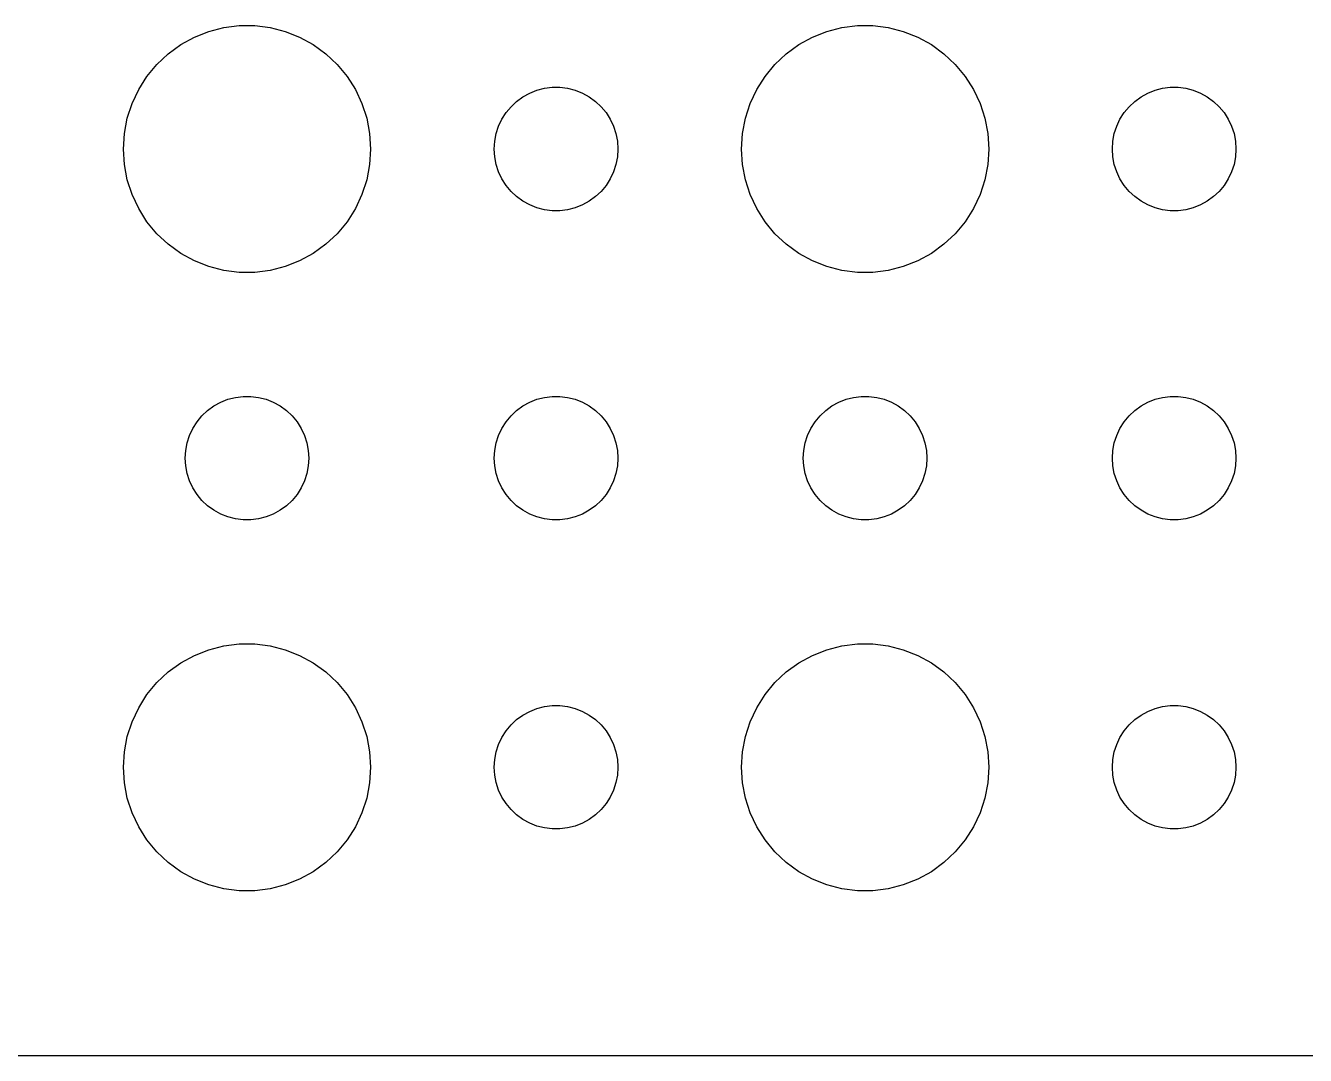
# Model space of a CAD drawing. Header units: metres. Extents: x -134 to 134, y 176 to 394.
# Drawn here: x -102.87 to -71.81, y 290.01 to 314.99 of the extents above; entities that cross this region are included whole.
import ezdxf

# ---------------------------------------------------------------- set-up
doc = ezdxf.new("R2010")
doc.units = ezdxf.units.M

msp = doc.modelspace()

# ---------------------------------------------------------------- linework, layer by layer
for p, q in [((-98.427, 314.853), (-98.0621, 314.947)), ((-98.0621, 314.947), (-97.6884, 314.994)), ((-97.6884, 314.994), (-97.3116, 314.994)), ((-97.3116, 314.994), (-96.9379, 314.947)), ((-96.9379, 314.947), (-96.573, 314.853)), ((-83.427, 314.853), (-83.0621, 314.947)), ((-83.0621, 314.947), (-82.6884, 314.994)), ((-82.6884, 314.994), (-82.3116, 314.994)), ((-82.3116, 314.994), (-81.9379, 314.947)), ((-81.9379, 314.947), (-81.573, 314.853)), ((-99.1075, 314.533), (-98.7773, 314.714)), ((-98.7773, 314.714), (-98.427, 314.853)), ((-96.573, 314.853), (-96.2227, 314.714)), ((-96.2227, 314.714), (-95.8925, 314.533)), ((-84.1075, 314.533), (-83.7773, 314.714)), ((-83.7773, 314.714), (-83.427, 314.853)), ((-81.573, 314.853), (-81.2227, 314.714)), ((-81.2227, 314.714), (-80.8925, 314.533)), ((-99.6869, 314.054), (-99.4123, 314.312)), ((-99.4123, 314.312), (-99.1075, 314.533)), ((-95.8925, 314.533), (-95.5877, 314.312)), ((-95.5877, 314.312), (-95.3131, 314.054)), ((-84.6869, 314.054), (-84.4123, 314.312)), ((-84.4123, 314.312), (-84.1075, 314.533)), ((-80.8925, 314.533), (-80.5877, 314.312)), ((-80.5877, 314.312), (-80.3131, 314.054)), ((-99.927, 313.763), (-99.6869, 314.054)), ((-95.3131, 314.054), (-95.073, 313.763)), ((-84.927, 313.763), (-84.6869, 314.054)), ((-80.3131, 314.054), (-80.073, 313.763)), ((-100.129, 313.445), (-99.927, 313.763)), ((-95.073, 313.763), (-94.8711, 313.445)), ((-85.1289, 313.445), (-84.927, 313.763)), ((-80.073, 313.763), (-79.8711, 313.445)), ((-100.289, 313.104), (-100.129, 313.445)), ((-94.8711, 313.445), (-94.7107, 313.104)), ((-90.6387, 313.357), (-90.4635, 313.427)), ((-90.4635, 313.427), (-90.2811, 313.473)), ((-90.2811, 313.473), (-90.0942, 313.497)), ((-90.0942, 313.497), (-89.9058, 313.497)), ((-89.9058, 313.497), (-89.7189, 313.473)), ((-89.7189, 313.473), (-89.5365, 313.427)), ((-89.5365, 313.427), (-89.3613, 313.357)), ((-85.2893, 313.104), (-85.1289, 313.445)), ((-79.8711, 313.445), (-79.7107, 313.104)), ((-75.6387, 313.357), (-75.4635, 313.427)), ((-75.4635, 313.427), (-75.2811, 313.473)), ((-75.2811, 313.473), (-75.0942, 313.497)), ((-75.0942, 313.497), (-74.9058, 313.497)), ((-74.9058, 313.497), (-74.7189, 313.473)), ((-74.7189, 313.473), (-74.5365, 313.427)), ((-74.5365, 313.427), (-74.3613, 313.357)), ((-100.406, 312.746), (-100.289, 313.104)), ((-94.7107, 313.104), (-94.5943, 312.746)), ((-91.0934, 313.027), (-90.9561, 313.156)), ((-90.9561, 313.156), (-90.8037, 313.266)), ((-90.8037, 313.266), (-90.6387, 313.357)), ((-89.3613, 313.357), (-89.1963, 313.266)), ((-89.1963, 313.266), (-89.0439, 313.156)), ((-89.0439, 313.156), (-88.9065, 313.027)), ((-85.4057, 312.746), (-85.2893, 313.104)), ((-79.7107, 313.104), (-79.5943, 312.746)), ((-76.0934, 313.027), (-75.9561, 313.156)), ((-75.9561, 313.156), (-75.8037, 313.266)), ((-75.8037, 313.266), (-75.6387, 313.357)), ((-74.3613, 313.357), (-74.1963, 313.266)), ((-74.1963, 313.266), (-74.0439, 313.156)), ((-74.0439, 313.156), (-73.9065, 313.027)), ((-91.3145, 312.723), (-91.2135, 312.882)), ((-91.2135, 312.882), (-91.0934, 313.027)), ((-88.9065, 313.027), (-88.7865, 312.882)), ((-88.7865, 312.882), (-88.6855, 312.723)), ((-76.3145, 312.723), (-76.2135, 312.882)), ((-76.2135, 312.882), (-76.0934, 313.027)), ((-73.9065, 313.027), (-73.7865, 312.882)), ((-73.7865, 312.882), (-73.6855, 312.723)), ((-100.476, 312.376), (-100.406, 312.746)), ((-94.5943, 312.746), (-94.5237, 312.376)), ((-91.4529, 312.373), (-91.3947, 312.552)), ((-91.3947, 312.552), (-91.3145, 312.723)), ((-88.6855, 312.723), (-88.6053, 312.552)), ((-88.6053, 312.552), (-88.5471, 312.373)), ((-85.4763, 312.376), (-85.4057, 312.746)), ((-79.5943, 312.746), (-79.5237, 312.376)), ((-76.4529, 312.373), (-76.3947, 312.552)), ((-76.3947, 312.552), (-76.3145, 312.723)), ((-73.6855, 312.723), (-73.6053, 312.552)), ((-73.6053, 312.552), (-73.5471, 312.373)), ((-100.5, 312), (-100.476, 312.376)), ((-94.5237, 312.376), (-94.5, 312)), ((-91.5, 312), (-91.4882, 312.188)), ((-91.4882, 312.188), (-91.4529, 312.373)), ((-88.5471, 312.373), (-88.5118, 312.188)), ((-88.5118, 312.188), (-88.5, 312)), ((-85.5, 312), (-85.4763, 312.376)), ((-79.5237, 312.376), (-79.5, 312)), ((-76.5, 312), (-76.4882, 312.188)), ((-76.4882, 312.188), (-76.4529, 312.373)), ((-73.5471, 312.373), (-73.5118, 312.188)), ((-73.5118, 312.188), (-73.5, 312)), ((-100.476, 311.624), (-100.5, 312)), ((-94.5, 312), (-94.5237, 311.624)), ((-91.4882, 311.812), (-91.5, 312)), ((-88.5, 312), (-88.5118, 311.812)), ((-85.4763, 311.624), (-85.5, 312)), ((-79.5, 312), (-79.5237, 311.624)), ((-76.4882, 311.812), (-76.5, 312)), ((-73.5, 312), (-73.5118, 311.812)), ((-100.406, 311.254), (-100.476, 311.624)), ((-94.5237, 311.624), (-94.5943, 311.254)), ((-91.4529, 311.627), (-91.4882, 311.812)), ((-91.3947, 311.448), (-91.4529, 311.627)), ((-88.5471, 311.627), (-88.6053, 311.448)), ((-88.5118, 311.812), (-88.5471, 311.627)), ((-85.4057, 311.254), (-85.4763, 311.624)), ((-79.5237, 311.624), (-79.5943, 311.254)), ((-76.4529, 311.627), (-76.4882, 311.812)), ((-76.3947, 311.448), (-76.4529, 311.627)), ((-73.5471, 311.627), (-73.6053, 311.448)), ((-73.5118, 311.812), (-73.5471, 311.627)), ((-100.289, 310.896), (-100.406, 311.254)), ((-94.5943, 311.254), (-94.7107, 310.896)), ((-91.3145, 311.277), (-91.3947, 311.448)), ((-91.2135, 311.118), (-91.3145, 311.277)), ((-88.6855, 311.277), (-88.7865, 311.118)), ((-88.6053, 311.448), (-88.6855, 311.277)), ((-85.2893, 310.896), (-85.4057, 311.254)), ((-79.5943, 311.254), (-79.7107, 310.896)), ((-76.3145, 311.277), (-76.3947, 311.448)), ((-76.2135, 311.118), (-76.3145, 311.277)), ((-73.6855, 311.277), (-73.7865, 311.118)), ((-73.6053, 311.448), (-73.6855, 311.277)), ((-100.129, 310.555), (-100.289, 310.896)), ((-94.7107, 310.896), (-94.8711, 310.555)), ((-91.0934, 310.973), (-91.2135, 311.118)), ((-90.9561, 310.844), (-91.0934, 310.973)), ((-88.9065, 310.973), (-89.0439, 310.844)), ((-88.7865, 311.118), (-88.9065, 310.973)), ((-85.1289, 310.555), (-85.2893, 310.896)), ((-79.7107, 310.896), (-79.8711, 310.555)), ((-76.0934, 310.973), (-76.2135, 311.118)), ((-75.9561, 310.844), (-76.0934, 310.973)), ((-73.9065, 310.973), (-74.0439, 310.844)), ((-73.7865, 311.118), (-73.9065, 310.973)), ((-90.8037, 310.734), (-90.9561, 310.844)), ((-90.6387, 310.643), (-90.8037, 310.734)), ((-90.4635, 310.573), (-90.6387, 310.643)), ((-89.3613, 310.643), (-89.5365, 310.573)), ((-89.1963, 310.734), (-89.3613, 310.643)), ((-89.0439, 310.844), (-89.1963, 310.734)), ((-75.8037, 310.734), (-75.9561, 310.844)), ((-75.6387, 310.643), (-75.8037, 310.734)), ((-75.4635, 310.573), (-75.6387, 310.643)), ((-74.3613, 310.643), (-74.5365, 310.573)), ((-74.1963, 310.734), (-74.3613, 310.643)), ((-74.0439, 310.844), (-74.1963, 310.734)), ((-99.927, 310.237), (-100.129, 310.555)), ((-94.8711, 310.555), (-95.073, 310.237)), ((-90.2811, 310.527), (-90.4635, 310.573)), ((-90.0942, 310.503), (-90.2811, 310.527)), ((-89.9058, 310.503), (-90.0942, 310.503)), ((-89.7189, 310.527), (-89.9058, 310.503)), ((-89.5365, 310.573), (-89.7189, 310.527)), ((-84.927, 310.237), (-85.1289, 310.555)), ((-79.8711, 310.555), (-80.073, 310.237)), ((-75.2811, 310.527), (-75.4635, 310.573)), ((-75.0942, 310.503), (-75.2811, 310.527)), ((-74.9058, 310.503), (-75.0942, 310.503)), ((-74.7189, 310.527), (-74.9058, 310.503)), ((-74.5365, 310.573), (-74.7189, 310.527)), ((-99.6869, 309.946), (-99.927, 310.237)), ((-95.073, 310.237), (-95.3131, 309.946)), ((-84.6869, 309.946), (-84.927, 310.237)), ((-80.073, 310.237), (-80.3131, 309.946)), ((-99.4123, 309.688), (-99.6869, 309.946)), ((-99.1075, 309.467), (-99.4123, 309.688)), ((-95.5877, 309.688), (-95.8925, 309.467)), ((-95.3131, 309.946), (-95.5877, 309.688)), ((-84.4123, 309.688), (-84.6869, 309.946)), ((-84.1075, 309.467), (-84.4123, 309.688)), ((-80.5877, 309.688), (-80.8925, 309.467)), ((-80.3131, 309.946), (-80.5877, 309.688)), ((-98.7773, 309.286), (-99.1075, 309.467)), ((-95.8925, 309.467), (-96.2227, 309.286)), ((-83.7773, 309.286), (-84.1075, 309.467)), ((-80.8925, 309.467), (-81.2227, 309.286)), ((-98.427, 309.147), (-98.7773, 309.286)), ((-98.0621, 309.053), (-98.427, 309.147)), ((-97.6884, 309.006), (-98.0621, 309.053)), ((-96.9379, 309.053), (-97.3116, 309.006)), ((-96.573, 309.147), (-96.9379, 309.053)), ((-96.2227, 309.286), (-96.573, 309.147)), ((-83.427, 309.147), (-83.7773, 309.286)), ((-83.0621, 309.053), (-83.427, 309.147)), ((-82.6884, 309.006), (-83.0621, 309.053)), ((-81.9379, 309.053), (-82.3116, 309.006)), ((-81.573, 309.147), (-81.9379, 309.053)), ((-81.2227, 309.286), (-81.573, 309.147)), ((-97.3116, 309.006), (-97.6884, 309.006)), ((-82.3116, 309.006), (-82.6884, 309.006)), ((-98.1387, 305.857), (-97.9635, 305.927)), ((-97.9635, 305.927), (-97.7811, 305.973)), ((-97.7811, 305.973), (-97.5942, 305.997)), ((-97.5942, 305.997), (-97.4058, 305.997)), ((-97.4058, 305.997), (-97.2189, 305.973)), ((-97.2189, 305.973), (-97.0365, 305.927)), ((-97.0365, 305.927), (-96.8613, 305.857)), ((-90.6387, 305.857), (-90.4635, 305.927)), ((-90.4635, 305.927), (-90.2811, 305.973)), ((-90.2811, 305.973), (-90.0942, 305.997)), ((-90.0942, 305.997), (-89.9058, 305.997)), ((-89.9058, 305.997), (-89.7189, 305.973)), ((-89.7189, 305.973), (-89.5365, 305.927)), ((-89.5365, 305.927), (-89.3613, 305.857)), ((-83.1387, 305.857), (-82.9635, 305.927)), ((-82.9635, 305.927), (-82.7811, 305.973)), ((-82.7811, 305.973), (-82.5942, 305.997)), ((-82.5942, 305.997), (-82.4058, 305.997)), ((-82.4058, 305.997), (-82.2189, 305.973)), ((-82.2189, 305.973), (-82.0365, 305.927)), ((-82.0365, 305.927), (-81.8613, 305.857)), ((-75.6387, 305.857), (-75.4635, 305.927)), ((-75.4635, 305.927), (-75.2811, 305.973)), ((-75.2811, 305.973), (-75.0942, 305.997)), ((-75.0942, 305.997), (-74.9058, 305.997)), ((-74.9058, 305.997), (-74.7189, 305.973)), ((-74.7189, 305.973), (-74.5365, 305.927)), ((-74.5365, 305.927), (-74.3613, 305.857)), ((-98.5934, 305.527), (-98.4561, 305.656)), ((-98.4561, 305.656), (-98.3037, 305.766)), ((-98.3037, 305.766), (-98.1387, 305.857)), ((-96.8613, 305.857), (-96.6963, 305.766)), ((-96.6963, 305.766), (-96.5439, 305.656)), ((-96.5439, 305.656), (-96.4065, 305.527)), ((-91.0934, 305.527), (-90.9561, 305.656)), ((-90.9561, 305.656), (-90.8037, 305.766)), ((-90.8037, 305.766), (-90.6387, 305.857)), ((-89.3613, 305.857), (-89.1963, 305.766)), ((-89.1963, 305.766), (-89.0439, 305.656)), ((-89.0439, 305.656), (-88.9065, 305.527)), ((-83.5934, 305.527), (-83.4561, 305.656)), ((-83.4561, 305.656), (-83.3037, 305.766)), ((-83.3037, 305.766), (-83.1387, 305.857)), ((-81.8613, 305.857), (-81.6963, 305.766)), ((-81.6963, 305.766), (-81.5439, 305.656)), ((-81.5439, 305.656), (-81.4065, 305.527)), ((-76.0934, 305.527), (-75.9561, 305.656)), ((-75.9561, 305.656), (-75.8037, 305.766)), ((-75.8037, 305.766), (-75.6387, 305.857)), ((-74.3613, 305.857), (-74.1963, 305.766)), ((-74.1963, 305.766), (-74.0439, 305.656)), ((-74.0439, 305.656), (-73.9065, 305.527)), ((-98.8145, 305.223), (-98.7135, 305.382)), ((-98.7135, 305.382), (-98.5934, 305.527)), ((-96.4065, 305.527), (-96.2865, 305.382)), ((-96.2865, 305.382), (-96.1855, 305.223)), ((-91.3145, 305.223), (-91.2135, 305.382)), ((-91.2135, 305.382), (-91.0934, 305.527)), ((-88.9065, 305.527), (-88.7865, 305.382)), ((-88.7865, 305.382), (-88.6855, 305.223)), ((-83.8145, 305.223), (-83.7135, 305.382)), ((-83.7135, 305.382), (-83.5934, 305.527)), ((-81.4065, 305.527), (-81.2865, 305.382)), ((-81.2865, 305.382), (-81.1855, 305.223)), ((-76.3145, 305.223), (-76.2135, 305.382)), ((-76.2135, 305.382), (-76.0934, 305.527)), ((-73.9065, 305.527), (-73.7865, 305.382)), ((-73.7865, 305.382), (-73.6855, 305.223)), ((-98.9529, 304.873), (-98.8947, 305.052)), ((-98.8947, 305.052), (-98.8145, 305.223)), ((-96.1855, 305.223), (-96.1053, 305.052)), ((-96.1053, 305.052), (-96.0471, 304.873)), ((-91.4529, 304.873), (-91.3947, 305.052)), ((-91.3947, 305.052), (-91.3145, 305.223)), ((-88.6855, 305.223), (-88.6053, 305.052)), ((-88.6053, 305.052), (-88.5471, 304.873)), ((-83.9529, 304.873), (-83.8947, 305.052)), ((-83.8947, 305.052), (-83.8145, 305.223)), ((-81.1855, 305.223), (-81.1053, 305.052)), ((-81.1053, 305.052), (-81.0471, 304.873)), ((-76.4529, 304.873), (-76.3947, 305.052)), ((-76.3947, 305.052), (-76.3145, 305.223)), ((-73.6855, 305.223), (-73.6053, 305.052)), ((-73.6053, 305.052), (-73.5471, 304.873)), ((-99, 304.5), (-98.9882, 304.688)), ((-98.9882, 304.688), (-98.9529, 304.873)), ((-96.0471, 304.873), (-96.0118, 304.688)), ((-96.0118, 304.688), (-96, 304.5)), ((-91.5, 304.5), (-91.4882, 304.688)), ((-91.4882, 304.688), (-91.4529, 304.873)), ((-88.5471, 304.873), (-88.5118, 304.688)), ((-88.5118, 304.688), (-88.5, 304.5)), ((-84, 304.5), (-83.9882, 304.688)), ((-83.9882, 304.688), (-83.9529, 304.873)), ((-81.0471, 304.873), (-81.0118, 304.688)), ((-81.0118, 304.688), (-81, 304.5)), ((-76.5, 304.5), (-76.4882, 304.688)), ((-76.4882, 304.688), (-76.4529, 304.873)), ((-73.5471, 304.873), (-73.5118, 304.688)), ((-73.5118, 304.688), (-73.5, 304.5)), ((-98.9882, 304.312), (-99, 304.5)), ((-96, 304.5), (-96.0118, 304.312)), ((-91.4882, 304.312), (-91.5, 304.5)), ((-88.5, 304.5), (-88.5118, 304.312)), ((-83.9882, 304.312), (-84, 304.5)), ((-81, 304.5), (-81.0118, 304.312)), ((-76.4882, 304.312), (-76.5, 304.5)), ((-73.5, 304.5), (-73.5118, 304.312)), ((-98.9529, 304.127), (-98.9882, 304.312)), ((-98.8947, 303.948), (-98.9529, 304.127)), ((-96.0471, 304.127), (-96.1053, 303.948)), ((-96.0118, 304.312), (-96.0471, 304.127)), ((-91.4529, 304.127), (-91.4882, 304.312)), ((-91.3947, 303.948), (-91.4529, 304.127)), ((-88.5471, 304.127), (-88.6053, 303.948)), ((-88.5118, 304.312), (-88.5471, 304.127)), ((-83.9529, 304.127), (-83.9882, 304.312)), ((-83.8947, 303.948), (-83.9529, 304.127)), ((-81.0471, 304.127), (-81.1053, 303.948)), ((-81.0118, 304.312), (-81.0471, 304.127)), ((-76.4529, 304.127), (-76.4882, 304.312)), ((-76.3947, 303.948), (-76.4529, 304.127)), ((-73.5471, 304.127), (-73.6053, 303.948)), ((-73.5118, 304.312), (-73.5471, 304.127)), ((-98.8145, 303.777), (-98.8947, 303.948)), ((-98.7135, 303.618), (-98.8145, 303.777)), ((-96.1855, 303.777), (-96.2865, 303.618)), ((-96.1053, 303.948), (-96.1855, 303.777)), ((-91.3145, 303.777), (-91.3947, 303.948)), ((-91.2135, 303.618), (-91.3145, 303.777)), ((-88.6855, 303.777), (-88.7865, 303.618)), ((-88.6053, 303.948), (-88.6855, 303.777)), ((-83.8145, 303.777), (-83.8947, 303.948)), ((-83.7135, 303.618), (-83.8145, 303.777)), ((-81.1855, 303.777), (-81.2865, 303.618)), ((-81.1053, 303.948), (-81.1855, 303.777)), ((-76.3145, 303.777), (-76.3947, 303.948)), ((-76.2135, 303.618), (-76.3145, 303.777)), ((-73.6855, 303.777), (-73.7865, 303.618)), ((-73.6053, 303.948), (-73.6855, 303.777)), ((-98.5934, 303.473), (-98.7135, 303.618)), ((-98.4561, 303.344), (-98.5934, 303.473)), ((-96.4065, 303.473), (-96.5439, 303.344)), ((-96.2865, 303.618), (-96.4065, 303.473)), ((-91.0934, 303.473), (-91.2135, 303.618)), ((-90.9561, 303.344), (-91.0934, 303.473)), ((-88.9065, 303.473), (-89.0439, 303.344)), ((-88.7865, 303.618), (-88.9065, 303.473)), ((-83.5934, 303.473), (-83.7135, 303.618)), ((-83.4561, 303.344), (-83.5934, 303.473)), ((-81.4065, 303.473), (-81.5439, 303.344)), ((-81.2865, 303.618), (-81.4065, 303.473)), ((-76.0934, 303.473), (-76.2135, 303.618)), ((-75.9561, 303.344), (-76.0934, 303.473)), ((-73.9065, 303.473), (-74.0439, 303.344)), ((-73.7865, 303.618), (-73.9065, 303.473)), ((-98.3037, 303.234), (-98.4561, 303.344)), ((-98.1387, 303.143), (-98.3037, 303.234)), ((-97.9635, 303.073), (-98.1387, 303.143)), ((-96.8613, 303.143), (-97.0365, 303.073)), ((-96.6963, 303.234), (-96.8613, 303.143)), ((-96.5439, 303.344), (-96.6963, 303.234)), ((-90.8037, 303.234), (-90.9561, 303.344)), ((-90.6387, 303.143), (-90.8037, 303.234)), ((-90.4635, 303.073), (-90.6387, 303.143)), ((-89.3613, 303.143), (-89.5365, 303.073)), ((-89.1963, 303.234), (-89.3613, 303.143)), ((-89.0439, 303.344), (-89.1963, 303.234)), ((-83.3037, 303.234), (-83.4561, 303.344)), ((-83.1387, 303.143), (-83.3037, 303.234)), ((-82.9635, 303.073), (-83.1387, 303.143)), ((-81.8613, 303.143), (-82.0365, 303.073)), ((-81.6963, 303.234), (-81.8613, 303.143)), ((-81.5439, 303.344), (-81.6963, 303.234)), ((-75.8037, 303.234), (-75.9561, 303.344)), ((-75.6387, 303.143), (-75.8037, 303.234)), ((-75.4635, 303.073), (-75.6387, 303.143)), ((-74.3613, 303.143), (-74.5365, 303.073)), ((-74.1963, 303.234), (-74.3613, 303.143)), ((-74.0439, 303.344), (-74.1963, 303.234)), ((-97.7811, 303.027), (-97.9635, 303.073)), ((-97.5942, 303.003), (-97.7811, 303.027)), ((-97.4058, 303.003), (-97.5942, 303.003)), ((-97.2189, 303.027), (-97.4058, 303.003)), ((-97.0365, 303.073), (-97.2189, 303.027)), ((-90.2811, 303.027), (-90.4635, 303.073)), ((-90.0942, 303.003), (-90.2811, 303.027)), ((-89.9058, 303.003), (-90.0942, 303.003)), ((-89.7189, 303.027), (-89.9058, 303.003)), ((-89.5365, 303.073), (-89.7189, 303.027)), ((-82.7811, 303.027), (-82.9635, 303.073)), ((-82.5942, 303.003), (-82.7811, 303.027)), ((-82.4058, 303.003), (-82.5942, 303.003)), ((-82.2189, 303.027), (-82.4058, 303.003)), ((-82.0365, 303.073), (-82.2189, 303.027)), ((-75.2811, 303.027), (-75.4635, 303.073)), ((-75.0942, 303.003), (-75.2811, 303.027)), ((-74.9058, 303.003), (-75.0942, 303.003)), ((-74.7189, 303.027), (-74.9058, 303.003)), ((-74.5365, 303.073), (-74.7189, 303.027)), ((-99.1075, 299.533), (-98.7773, 299.714)), ((-98.7773, 299.714), (-98.427, 299.853)), ((-98.427, 299.853), (-98.0621, 299.947)), ((-98.0621, 299.947), (-97.6884, 299.994)), ((-97.6884, 299.994), (-97.3116, 299.994)), ((-97.3116, 299.994), (-96.9379, 299.947)), ((-96.9379, 299.947), (-96.573, 299.853)), ((-96.573, 299.853), (-96.2227, 299.714)), ((-96.2227, 299.714), (-95.8925, 299.533)), ((-84.1075, 299.533), (-83.7773, 299.714)), ((-83.7773, 299.714), (-83.427, 299.853)), ((-83.427, 299.853), (-83.0621, 299.947)), ((-83.0621, 299.947), (-82.6884, 299.994)), ((-82.6884, 299.994), (-82.3116, 299.994)), ((-82.3116, 299.994), (-81.9379, 299.947)), ((-81.9379, 299.947), (-81.573, 299.853)), ((-81.573, 299.853), (-81.2227, 299.714)), ((-81.2227, 299.714), (-80.8925, 299.533)), ((-99.4123, 299.312), (-99.1075, 299.533)), ((-95.8925, 299.533), (-95.5877, 299.312)), ((-84.4123, 299.312), (-84.1075, 299.533)), ((-80.8925, 299.533), (-80.5877, 299.312)), ((-99.6869, 299.054), (-99.4123, 299.312)), ((-95.5877, 299.312), (-95.3131, 299.054)), ((-84.6869, 299.054), (-84.4123, 299.312)), ((-80.5877, 299.312), (-80.3131, 299.054)), ((-99.927, 298.763), (-99.6869, 299.054)), ((-95.3131, 299.054), (-95.073, 298.763)), ((-84.927, 298.763), (-84.6869, 299.054)), ((-80.3131, 299.054), (-80.073, 298.763)), ((-100.129, 298.445), (-99.927, 298.763)), ((-95.073, 298.763), (-94.8711, 298.445)), ((-90.4635, 298.427), (-90.2811, 298.473)), ((-90.2811, 298.473), (-90.0942, 298.497)), ((-90.0942, 298.497), (-89.9058, 298.497)), ((-89.9058, 298.497), (-89.7189, 298.473)), ((-89.7189, 298.473), (-89.5365, 298.427)), ((-85.1289, 298.445), (-84.927, 298.763)), ((-80.073, 298.763), (-79.8711, 298.445)), ((-75.4635, 298.427), (-75.2811, 298.473)), ((-75.2811, 298.473), (-75.0942, 298.497)), ((-75.0942, 298.497), (-74.9058, 298.497)), ((-74.9058, 298.497), (-74.7189, 298.473)), ((-74.7189, 298.473), (-74.5365, 298.427)), ((-100.289, 298.104), (-100.129, 298.445)), ((-94.8711, 298.445), (-94.7107, 298.104)), ((-90.9561, 298.156), (-90.8037, 298.266)), ((-90.8037, 298.266), (-90.6387, 298.357)), ((-90.6387, 298.357), (-90.4635, 298.427)), ((-89.5365, 298.427), (-89.3613, 298.357)), ((-89.3613, 298.357), (-89.1963, 298.266)), ((-89.1963, 298.266), (-89.0439, 298.156)), ((-85.2893, 298.104), (-85.1289, 298.445)), ((-79.8711, 298.445), (-79.7107, 298.104)), ((-75.9561, 298.156), (-75.8037, 298.266)), ((-75.8037, 298.266), (-75.6387, 298.357)), ((-75.6387, 298.357), (-75.4635, 298.427)), ((-74.5365, 298.427), (-74.3613, 298.357)), ((-74.3613, 298.357), (-74.1963, 298.266)), ((-74.1963, 298.266), (-74.0439, 298.156)), ((-100.406, 297.746), (-100.289, 298.104)), ((-94.7107, 298.104), (-94.5943, 297.746)), ((-91.3145, 297.723), (-91.2135, 297.882)), ((-91.2135, 297.882), (-91.0934, 298.027)), ((-91.0934, 298.027), (-90.9561, 298.156)), ((-89.0439, 298.156), (-88.9065, 298.027)), ((-88.9065, 298.027), (-88.7865, 297.882)), ((-88.7865, 297.882), (-88.6855, 297.723)), ((-85.4057, 297.746), (-85.2893, 298.104)), ((-79.7107, 298.104), (-79.5943, 297.746)), ((-76.3145, 297.723), (-76.2135, 297.882)), ((-76.2135, 297.882), (-76.0934, 298.027)), ((-76.0934, 298.027), (-75.9561, 298.156)), ((-74.0439, 298.156), (-73.9065, 298.027)), ((-73.9065, 298.027), (-73.7865, 297.882)), ((-73.7865, 297.882), (-73.6855, 297.723)), ((-100.476, 297.376), (-100.406, 297.746)), ((-94.5943, 297.746), (-94.5237, 297.376)), ((-91.4529, 297.373), (-91.3947, 297.552)), ((-91.3947, 297.552), (-91.3145, 297.723)), ((-88.6855, 297.723), (-88.6053, 297.552)), ((-88.6053, 297.552), (-88.5471, 297.373)), ((-85.4763, 297.376), (-85.4057, 297.746)), ((-79.5943, 297.746), (-79.5237, 297.376)), ((-76.4529, 297.373), (-76.3947, 297.552)), ((-76.3947, 297.552), (-76.3145, 297.723)), ((-73.6855, 297.723), (-73.6053, 297.552)), ((-73.6053, 297.552), (-73.5471, 297.373)), ((-100.5, 297), (-100.476, 297.376)), ((-94.5237, 297.376), (-94.5, 297)), ((-91.4882, 297.188), (-91.4529, 297.373)), ((-88.5471, 297.373), (-88.5118, 297.188)), ((-85.5, 297), (-85.4763, 297.376)), ((-79.5237, 297.376), (-79.5, 297)), ((-76.4882, 297.188), (-76.4529, 297.373)), ((-73.5471, 297.373), (-73.5118, 297.188)), ((-100.476, 296.624), (-100.5, 297)), ((-94.5, 297), (-94.5237, 296.624)), ((-91.5, 297), (-91.4882, 297.188)), ((-91.4882, 296.812), (-91.5, 297)), ((-88.5118, 297.188), (-88.5, 297)), ((-88.5, 297), (-88.5118, 296.812)), ((-85.4763, 296.624), (-85.5, 297)), ((-79.5, 297), (-79.5237, 296.624)), ((-76.5, 297), (-76.4882, 297.188)), ((-76.4882, 296.812), (-76.5, 297)), ((-73.5118, 297.188), (-73.5, 297)), ((-73.5, 297), (-73.5118, 296.812)), ((-100.406, 296.254), (-100.476, 296.624)), ((-94.5237, 296.624), (-94.5943, 296.254)), ((-91.4529, 296.627), (-91.4882, 296.812)), ((-91.3947, 296.448), (-91.4529, 296.627)), ((-88.5471, 296.627), (-88.6053, 296.448)), ((-88.5118, 296.812), (-88.5471, 296.627)), ((-85.4057, 296.254), (-85.4763, 296.624)), ((-79.5237, 296.624), (-79.5943, 296.254)), ((-76.4529, 296.627), (-76.4882, 296.812)), ((-76.3947, 296.448), (-76.4529, 296.627)), ((-73.5471, 296.627), (-73.6053, 296.448)), ((-73.5118, 296.812), (-73.5471, 296.627)), ((-91.3145, 296.277), (-91.3947, 296.448)), ((-88.6053, 296.448), (-88.6855, 296.277)), ((-76.3145, 296.277), (-76.3947, 296.448)), ((-73.6053, 296.448), (-73.6855, 296.277)), ((-100.289, 295.896), (-100.406, 296.254)), ((-94.5943, 296.254), (-94.7107, 295.896)), ((-91.2135, 296.118), (-91.3145, 296.277)), ((-91.0934, 295.973), (-91.2135, 296.118)), ((-88.7865, 296.118), (-88.9065, 295.973)), ((-88.6855, 296.277), (-88.7865, 296.118)), ((-85.2893, 295.896), (-85.4057, 296.254)), ((-79.5943, 296.254), (-79.7107, 295.896)), ((-76.2135, 296.118), (-76.3145, 296.277)), ((-76.0934, 295.973), (-76.2135, 296.118)), ((-73.7865, 296.118), (-73.9065, 295.973)), ((-73.6855, 296.277), (-73.7865, 296.118)), ((-100.129, 295.555), (-100.289, 295.896)), ((-94.7107, 295.896), (-94.8711, 295.555)), ((-90.9561, 295.844), (-91.0934, 295.973)), ((-90.8037, 295.734), (-90.9561, 295.844)), ((-90.6387, 295.643), (-90.8037, 295.734)), ((-89.1963, 295.734), (-89.3613, 295.643)), ((-89.0439, 295.844), (-89.1963, 295.734)), ((-88.9065, 295.973), (-89.0439, 295.844)), ((-85.1289, 295.555), (-85.2893, 295.896)), ((-79.7107, 295.896), (-79.8711, 295.555)), ((-75.9561, 295.844), (-76.0934, 295.973)), ((-75.8037, 295.734), (-75.9561, 295.844)), ((-75.6387, 295.643), (-75.8037, 295.734)), ((-74.1963, 295.734), (-74.3613, 295.643)), ((-74.0439, 295.844), (-74.1963, 295.734)), ((-73.9065, 295.973), (-74.0439, 295.844)), ((-99.927, 295.237), (-100.129, 295.555)), ((-94.8711, 295.555), (-95.073, 295.237)), ((-90.4635, 295.573), (-90.6387, 295.643)), ((-90.2811, 295.527), (-90.4635, 295.573)), ((-90.0942, 295.503), (-90.2811, 295.527)), ((-89.9058, 295.503), (-90.0942, 295.503)), ((-89.7189, 295.527), (-89.9058, 295.503)), ((-89.5365, 295.573), (-89.7189, 295.527)), ((-89.3613, 295.643), (-89.5365, 295.573)), ((-84.927, 295.237), (-85.1289, 295.555)), ((-79.8711, 295.555), (-80.073, 295.237)), ((-75.4635, 295.573), (-75.6387, 295.643)), ((-75.2811, 295.527), (-75.4635, 295.573)), ((-75.0942, 295.503), (-75.2811, 295.527)), ((-74.9058, 295.503), (-75.0942, 295.503)), ((-74.7189, 295.527), (-74.9058, 295.503)), ((-74.5365, 295.573), (-74.7189, 295.527)), ((-74.3613, 295.643), (-74.5365, 295.573)), ((-99.6869, 294.946), (-99.927, 295.237)), ((-95.073, 295.237), (-95.3131, 294.946)), ((-84.6869, 294.946), (-84.927, 295.237)), ((-80.073, 295.237), (-80.3131, 294.946)), ((-99.4123, 294.688), (-99.6869, 294.946)), ((-95.3131, 294.946), (-95.5877, 294.688)), ((-84.4123, 294.688), (-84.6869, 294.946)), ((-80.3131, 294.946), (-80.5877, 294.688)), ((-99.1075, 294.467), (-99.4123, 294.688)), ((-98.7773, 294.286), (-99.1075, 294.467)), ((-95.8925, 294.467), (-96.2227, 294.286)), ((-95.5877, 294.688), (-95.8925, 294.467)), ((-84.1075, 294.467), (-84.4123, 294.688)), ((-83.7773, 294.286), (-84.1075, 294.467)), ((-80.8925, 294.467), (-81.2227, 294.286)), ((-80.5877, 294.688), (-80.8925, 294.467)), ((-98.427, 294.147), (-98.7773, 294.286)), ((-98.0621, 294.053), (-98.427, 294.147)), ((-96.573, 294.147), (-96.9379, 294.053)), ((-96.2227, 294.286), (-96.573, 294.147)), ((-83.427, 294.147), (-83.7773, 294.286)), ((-83.0621, 294.053), (-83.427, 294.147)), ((-81.573, 294.147), (-81.9379, 294.053)), ((-81.2227, 294.286), (-81.573, 294.147)), ((-97.6884, 294.006), (-98.0621, 294.053)), ((-97.3116, 294.006), (-97.6884, 294.006)), ((-96.9379, 294.053), (-97.3116, 294.006)), ((-82.6884, 294.006), (-83.0621, 294.053)), ((-82.3116, 294.006), (-82.6884, 294.006)), ((-81.9379, 294.053), (-82.3116, 294.006)), ((-129.814, 290.01), (129.814, 290.01))]:
    msp.add_line(p, q)

doc.saveas('drawing.dxf')
